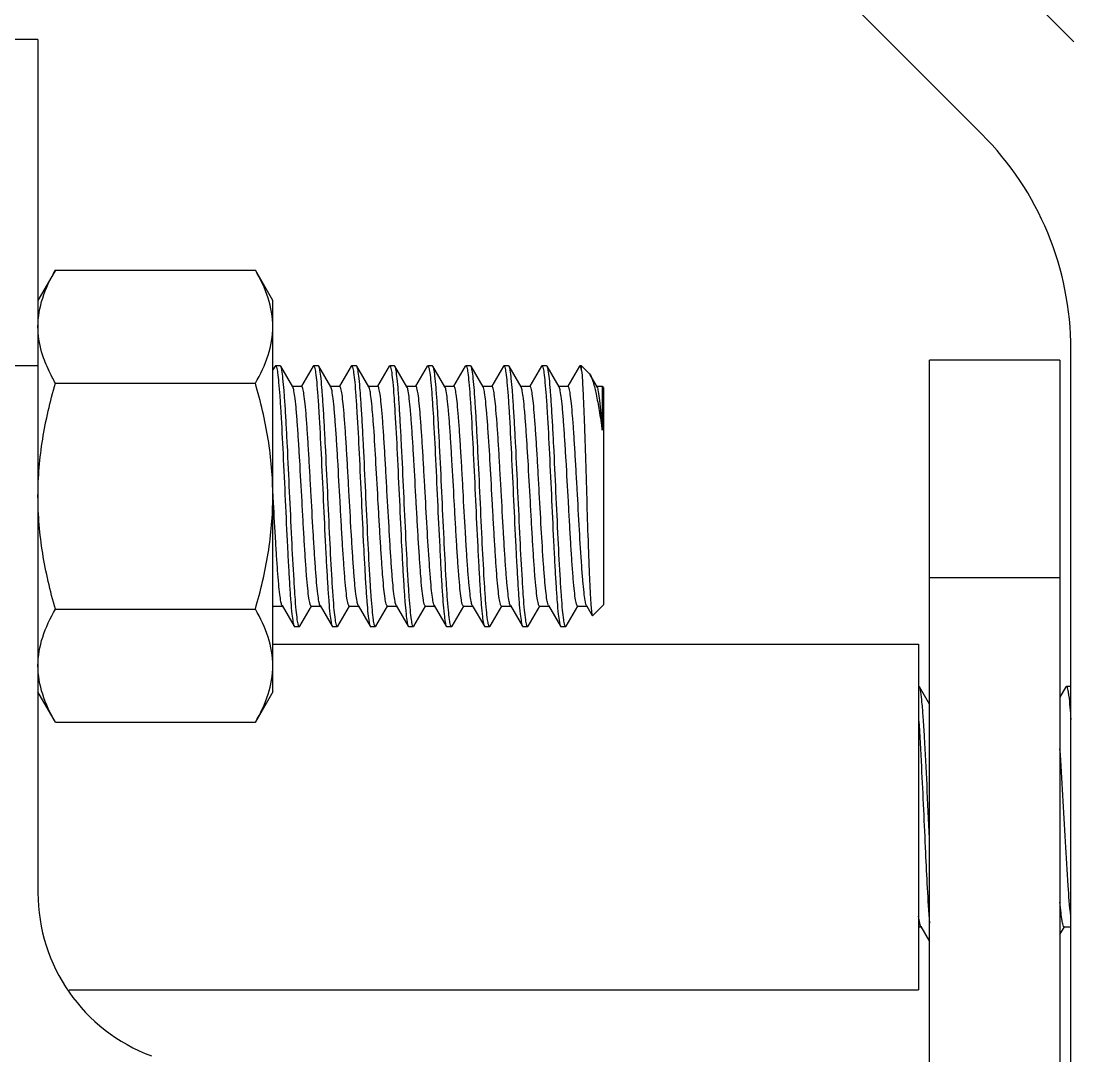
# Model space of a CAD drawing. Extents: x -427546 to -314919, y 698702 to 968782.
# Drawn here: x -419018 to -418666.5, y 902097.7 to 902443 of the extents above; entities that cross this region are included whole.
import ezdxf

# ---------------------------------------------------------------- set-up
doc = ezdxf.new("R2010")
doc.units = 0
doc.header["$LTSCALE"] = 1000
doc.header["$MEASUREMENT"] = 0
doc.layers.get('0').update_dxf_attribs({"linetype": 'CONTINUOUS'})

msp = doc.modelspace()

# ---------------------------------------------------------------- linework, layer by layer
at = {"linetype": 'CONTINUOUS'}
for p, q in [((-418851.61, 902621.28), (-418666.48, 902436.15)), ((-418697.28, 902405.35), (-418882.41, 902590.48)), ((-419012.36, 902436.93), (-419055.92, 902436.93)), ((-419012.36, 902436.93), (-419012.36, 902152.12)), ((-419006.53, 902359.9), (-419012.36, 902349.8)), ((-419006.53, 902359.9), (-418939.79, 902359.9)), ((-418933.95, 902349.8), (-418939.79, 902359.9)), ((-418933.95, 902219.15), (-418933.95, 902349.8)), ((-418667.51, 902024.93), (-418667.51, 902333.48)), ((-418714.7, 901856.72), (-418714.7, 902329.85)), ((-418671.14, 902329.85), (-418714.7, 902329.85)), ((-418671.14, 902329.85), (-418671.14, 901661.93)), ((-419012.36, 902328.03), (-419055.92, 902328.03)), ((-418933.21, 902327.89), (-418933.95, 902326.61)), ((-418933.21, 902327.89), (-418933.05, 902328.03)), ((-418931.46, 902328.03), (-418933.05, 902328.03)), ((-418931.46, 902328.03), (-418933.05, 902328.03)), ((-418933.05, 902328.03), (-418933.02, 902328.03)), ((-418931.3, 902327.89), (-418931.46, 902328.03)), ((-418927.29, 902320.97), (-418931.3, 902327.89)), ((-418920.51, 902327.89), (-418924.4, 902321.18)), ((-418920.51, 902327.89), (-418920.34, 902328.03)), ((-418918.76, 902328.03), (-418920.34, 902328.03)), ((-418918.76, 902328.03), (-418920.34, 902328.03)), ((-418920.34, 902328.03), (-418920.32, 902328.03)), ((-418918.59, 902327.89), (-418918.76, 902328.03)), ((-418914.58, 902320.97), (-418918.59, 902327.89)), ((-418907.8, 902327.89), (-418911.69, 902321.18)), ((-418907.8, 902327.89), (-418907.64, 902328.03)), ((-418906.05, 902328.03), (-418907.64, 902328.03)), ((-418906.05, 902328.03), (-418907.64, 902328.03)), ((-418907.64, 902328.03), (-418907.61, 902328.03)), ((-418905.89, 902327.89), (-418906.05, 902328.03)), ((-418901.88, 902320.97), (-418905.89, 902327.89)), ((-418895.1, 902327.89), (-418898.99, 902321.18)), ((-418895.1, 902327.89), (-418894.93, 902328.03)), ((-418893.35, 902328.03), (-418894.93, 902328.03)), ((-418893.35, 902328.03), (-418894.93, 902328.03)), ((-418894.93, 902328.03), (-418894.91, 902328.03)), ((-418893.18, 902327.89), (-418893.35, 902328.03)), ((-418889.17, 902320.97), (-418893.18, 902327.89)), ((-418882.39, 902327.89), (-418886.28, 902321.18)), ((-418882.39, 902327.89), (-418882.23, 902328.03)), ((-418880.64, 902328.03), (-418882.23, 902328.03)), ((-418880.64, 902328.03), (-418882.23, 902328.03)), ((-418882.23, 902328.03), (-418882.2, 902328.03)), ((-418880.48, 902327.89), (-418880.64, 902328.03)), ((-418876.47, 902320.97), (-418880.48, 902327.89)), ((-418869.69, 902327.89), (-418873.58, 902321.18)), ((-418869.69, 902327.89), (-418869.52, 902328.03)), ((-418867.94, 902328.03), (-418869.52, 902328.03)), ((-418867.94, 902328.03), (-418869.52, 902328.03)), ((-418869.52, 902328.03), (-418869.5, 902328.03)), ((-418867.77, 902327.89), (-418867.94, 902328.03)), ((-418863.76, 902320.97), (-418867.77, 902327.89)), ((-418856.98, 902327.89), (-418860.87, 902321.18)), ((-418856.98, 902327.89), (-418856.82, 902328.03)), ((-418855.23, 902328.03), (-418856.82, 902328.03)), ((-418855.23, 902328.03), (-418856.82, 902328.03)), ((-418856.82, 902328.03), (-418856.79, 902328.03)), ((-418855.07, 902327.89), (-418855.23, 902328.03)), ((-418851.06, 902320.97), (-418855.07, 902327.89)), ((-418844.28, 902327.89), (-418848.17, 902321.18)), ((-418844.28, 902327.89), (-418844.11, 902328.03)), ((-418842.53, 902328.03), (-418844.11, 902328.03)), ((-418842.53, 902328.03), (-418844.11, 902328.03)), ((-418844.11, 902328.03), (-418844.09, 902328.03)), ((-418842.36, 902327.89), (-418842.53, 902328.03)), ((-418838.35, 902320.97), (-418842.36, 902327.89)), ((-418831.57, 902327.89), (-418835.46, 902321.18)), ((-418831.41, 902328.03), (-418831.57, 902327.89)), ((-418830.86, 902328.03), (-418831.41, 902328.03)), ((-418828.4, 902325.57), (-418830.86, 902328.03)), ((-418830.86, 902326.44), (-418830.86, 902328.03)), ((-418825.65, 902320.97), (-418827.99, 902325.01)), ((-419006.53, 902322.19), (-418939.79, 902322.19)), ((-418924.33, 902321.13), (-418927.38, 902321.13)), ((-418911.62, 902321.13), (-418914.68, 902321.13)), ((-418898.92, 902321.13), (-418901.97, 902321.13)), ((-418901.78, 902320.76), (-418901.88, 902320.97)), ((-418886.21, 902321.13), (-418889.27, 902321.13)), ((-418873.51, 902321.13), (-418876.56, 902321.13)), ((-418860.8, 902321.13), (-418863.86, 902321.13)), ((-418863.64, 902320.7), (-418863.76, 902320.97)), ((-418848.1, 902321.13), (-418851.15, 902321.13)), ((-418835.39, 902321.13), (-418838.45, 902321.13)), ((-418823.96, 902321.13), (-418825.74, 902321.13)), ((-418823.6, 902320.77), (-418823.96, 902321.13)), ((-418823.96, 902321.13), (-418823.96, 902306.47)), ((-418823.6, 902320.77), (-418823.6, 902248.17)), ((-418933.86, 902284.48), (-418933.95, 902286.25)), ((-418933.83, 902284.02), (-418933.86, 902284.48)), ((-418671.14, 902257.25), (-418714.7, 902257.25)), ((-418933.95, 902247.43), (-418933.76, 902247.77)), ((-418933.83, 902247.81), (-418930.77, 902247.81)), ((-418930.87, 902247.97), (-418926.86, 902241.05)), ((-418924.95, 902241.05), (-418921.05, 902247.77)), ((-418921.13, 902247.81), (-418918.07, 902247.81)), ((-418918.17, 902247.97), (-418914.15, 902241.05)), ((-418912.24, 902241.05), (-418908.35, 902247.77)), ((-418908.42, 902247.81), (-418905.36, 902247.81)), ((-418905.46, 902247.97), (-418901.45, 902241.05)), ((-418899.54, 902241.05), (-418895.64, 902247.77)), ((-418895.72, 902247.81), (-418892.66, 902247.81)), ((-418892.76, 902247.97), (-418888.74, 902241.05)), ((-418886.83, 902241.05), (-418882.94, 902247.77)), ((-418883.01, 902247.81), (-418879.95, 902247.81)), ((-418880.05, 902247.97), (-418876.04, 902241.05)), ((-418874.13, 902241.05), (-418870.23, 902247.77)), ((-418870.31, 902247.81), (-418867.25, 902247.81)), ((-418867.35, 902247.97), (-418863.33, 902241.05)), ((-418861.42, 902241.05), (-418857.53, 902247.77)), ((-418857.6, 902247.81), (-418854.54, 902247.81)), ((-418854.64, 902247.97), (-418850.63, 902241.05)), ((-418848.72, 902241.05), (-418844.82, 902247.77)), ((-418844.9, 902247.81), (-418841.84, 902247.81)), ((-418841.94, 902247.97), (-418842.05, 902248.23)), ((-418841.94, 902247.97), (-418837.92, 902241.05)), ((-418836.01, 902241.05), (-418832.12, 902247.77)), ((-418832.19, 902247.81), (-418829.13, 902247.81)), ((-418829.23, 902247.97), (-418829.29, 902248.1)), ((-418829.23, 902247.97), (-418829.13, 902247.81)), ((-418829.13, 902247.81), (-418827.29, 902244.63)), ((-418823.6, 902248.17), (-418827.18, 902244.59)), ((-419006.53, 902246.76), (-418939.79, 902246.76)), ((-418827.29, 902244.63), (-418827.18, 902244.59)), ((-418926.86, 902241.05), (-418926.7, 902240.91)), ((-418925.11, 902240.91), (-418926.7, 902240.91)), ((-418925.11, 902240.91), (-418926.7, 902240.91)), ((-418925.11, 902240.91), (-418925.13, 902240.91)), ((-418924.95, 902241.05), (-418925.11, 902240.91)), ((-418914.15, 902241.05), (-418913.99, 902240.91)), ((-418912.4, 902240.91), (-418913.99, 902240.91)), ((-418912.4, 902240.91), (-418913.99, 902240.91)), ((-418912.4, 902240.91), (-418912.43, 902240.91)), ((-418912.24, 902241.05), (-418912.4, 902240.91)), ((-418901.45, 902241.05), (-418901.29, 902240.91)), ((-418899.7, 902240.91), (-418901.29, 902240.91)), ((-418899.7, 902240.91), (-418901.29, 902240.91)), ((-418899.7, 902240.91), (-418899.72, 902240.91)), ((-418899.54, 902241.05), (-418899.7, 902240.91)), ((-418888.74, 902241.05), (-418888.58, 902240.91)), ((-418886.99, 902240.91), (-418888.58, 902240.91)), ((-418886.99, 902240.91), (-418888.58, 902240.91)), ((-418886.99, 902240.91), (-418887.02, 902240.91)), ((-418886.83, 902241.05), (-418886.99, 902240.91)), ((-418876.04, 902241.05), (-418875.88, 902240.91)), ((-418874.29, 902240.91), (-418875.88, 902240.91)), ((-418874.29, 902240.91), (-418875.88, 902240.91)), ((-418874.29, 902240.91), (-418874.31, 902240.91)), ((-418874.13, 902241.05), (-418874.29, 902240.91)), ((-418863.33, 902241.05), (-418863.17, 902240.91)), ((-418861.58, 902240.91), (-418863.17, 902240.91)), ((-418861.58, 902240.91), (-418863.17, 902240.91)), ((-418861.58, 902240.91), (-418861.61, 902240.91)), ((-418861.42, 902241.05), (-418861.58, 902240.91)), ((-418850.63, 902241.05), (-418850.47, 902240.91)), ((-418848.88, 902240.91), (-418850.47, 902240.91)), ((-418848.88, 902240.91), (-418850.47, 902240.91)), ((-418848.88, 902240.91), (-418848.9, 902240.91)), ((-418848.72, 902241.05), (-418848.88, 902240.91)), ((-418837.92, 902241.05), (-418837.76, 902240.91)), ((-418836.17, 902240.91), (-418837.76, 902240.91)), ((-418836.17, 902240.91), (-418837.76, 902240.91)), ((-418836.17, 902240.91), (-418836.2, 902240.91)), ((-418836.01, 902241.05), (-418836.17, 902240.91)), ((-418933.95, 902235.1), (-418718.33, 902235.1)), ((-418718.33, 902235.1), (-418718.33, 902119.67)), ((-418718.05, 902220.81), (-418718.21, 902220.95)), ((-418714.7, 902215.03), (-418718.05, 902220.81)), ((-418669.14, 902220.81), (-418671.14, 902217.35)), ((-418669.14, 902220.81), (-418668.98, 902220.95)), ((-418667.39, 902220.95), (-418668.98, 902220.95)), ((-418667.39, 902220.95), (-418668.98, 902220.95)), ((-419006.53, 902209.04), (-419012.36, 902219.15)), ((-418933.95, 902219.15), (-418939.79, 902209.04)), ((-419006.53, 902209.04), (-418939.79, 902209.04)), ((-418718.33, 902140.72), (-418717.43, 902140.72)), ((-418717.62, 902140.89), (-418714.7, 902135.85)), ((-418671.14, 902138.18), (-418669.66, 902140.72)), ((-418669.76, 902140.72), (-418667.51, 902140.72)), ((-419001.93, 902119.67), (-418718.33, 902119.67))]:
    msp.add_line(p, q, dxfattribs=at)
for centre, radius, start, end in [((-418769.15, 902333.48), 101.64, 0, 45), ((-418954.28, 902152.12), 101.64, 180, 249.6825), ((-418954.28, 902152.12), 58.08, 180, 249.6825)]:
    msp.add_arc(centre, radius, start, end, dxfattribs=at)
for points, knots in [([(-419012.36, 902341.04), (-419012.36, 902344.26), (-419011.16, 902350.93), (-419008.24, 902356.94), (-419006.53, 902359.9)], [0, 0, 0, 0, 0.485069, 1, 1, 1, 1]), ([(-418933.95, 902341.04), (-418933.95, 902344.26), (-418935.16, 902350.93), (-418938.08, 902356.94), (-418939.79, 902359.9)], [0, 0, 0, 0, 0.485069, 1, 1, 1, 1]), ([(-419010.23, 902329.92), (-419010.57, 902330.83), (-419011.77, 902334.42), (-419012.36, 902338.23), (-419012.36, 902341.04)], [0, 0, 0, 0, 0.255881, 1, 1, 1, 1]), ([(-418939.79, 902322.19), (-418938.08, 902325.15), (-418935.16, 902331.16), (-418933.95, 902337.82), (-418933.95, 902341.04)], [0, 0, 0, 0, 0.514931, 1, 1, 1, 1]), ([(-419006.53, 902322.19), (-419006.89, 902322.82), (-419008.28, 902325.32), (-419009.49, 902327.93), (-419010.23, 902329.92)], [0, 0, 0, 0, 0.255395, 1, 1, 1, 1]), ([(-418933.02, 902328.03), (-418933, 902328.02), (-418932.85, 902327.9), (-418932.8, 902327.71), (-418932.75, 902327.57)], [0, 0, 0, 0, 0.14607, 1, 1, 1, 1]), ([(-418932.75, 902327.57), (-418932.56, 902326.96), (-418932.31, 902325.25), (-418931.95, 902322.06), (-418931.61, 902317.62), (-418931.1, 902309.68), (-418930.5, 902298.02), (-418929.81, 902283.1), (-418929.22, 902270.42), (-418928.72, 902260.88), (-418928.37, 902254.73), (-418928, 902249.58), (-418927.68, 902245.56), (-418927.29, 902242.88), (-418927.09, 902241.46), (-418926.86, 902241.05)], [0, 0, 0, 0, 0.021893, 0.059338, 0.11121, 0.175832, 0.33449, 0.514559, 0.692469, 0.77323, 0.844901, 0.90513, 0.951948, 0.983856, 1, 1, 1, 1]), ([(-418925.4, 902241.37), (-418925.6, 902241.98), (-418925.85, 902243.69), (-418926.2, 902246.87), (-418926.55, 902251.32), (-418927.06, 902259.26), (-418927.66, 902270.91), (-418928.35, 902285.84), (-418928.94, 902298.52), (-418929.44, 902308.06), (-418929.79, 902314.21), (-418930.16, 902319.36), (-418930.48, 902323.38), (-418930.86, 902326.07), (-418931.06, 902327.49), (-418931.3, 902327.89)], [0, 0, 0, 0, 0.02187, 0.059297, 0.111154, 0.175764, 0.334422, 0.514507, 0.692435, 0.773208, 0.844889, 0.905123, 0.951944, 0.983855, 1, 1, 1, 1]), ([(-418920.32, 902328.03), (-418920.29, 902328.02), (-418920.14, 902327.91), (-418920.1, 902327.72), (-418920.05, 902327.57)], [0, 0, 0, 0, 0.146483, 1, 1, 1, 1]), ([(-418920.05, 902327.57), (-418919.86, 902326.97), (-418919.61, 902325.26), (-418919.25, 902322.08), (-418918.91, 902317.64), (-418918.39, 902309.7), (-418917.8, 902298.04), (-418917.11, 902283.11), (-418916.52, 902270.43), (-418916.02, 902260.89), (-418915.66, 902254.74), (-418915.3, 902249.59), (-418914.97, 902245.56), (-418914.59, 902242.88), (-418914.39, 902241.46), (-418914.15, 902241.05)], [0, 0, 0, 0, 0.021833, 0.05923, 0.111064, 0.175659, 0.33431, 0.514413, 0.692368, 0.773157, 0.844855, 0.905103, 0.951934, 0.983852, 1, 1, 1, 1]), ([(-418912.7, 902241.38), (-418912.89, 902241.98), (-418913.14, 902243.69), (-418913.5, 902246.88), (-418913.84, 902251.32), (-418914.36, 902259.26), (-418914.95, 902270.92), (-418915.64, 902285.84), (-418916.23, 902298.52), (-418916.73, 902308.06), (-418917.09, 902314.21), (-418917.45, 902319.36), (-418917.77, 902323.38), (-418918.16, 902326.07), (-418918.36, 902327.49), (-418918.59, 902327.89)], [0, 0, 0, 0, 0.02189, 0.059333, 0.111204, 0.175825, 0.334482, 0.514553, 0.692464, 0.773225, 0.844897, 0.905128, 0.951947, 0.983856, 1, 1, 1, 1]), ([(-418907.61, 902328.03), (-418907.59, 902328.02), (-418907.44, 902327.91), (-418907.39, 902327.72), (-418907.35, 902327.58)], [0, 0, 0, 0, 0.14739, 1, 1, 1, 1]), ([(-418907.35, 902327.58), (-418907.15, 902326.98), (-418906.91, 902325.28), (-418906.55, 902322.11), (-418906.21, 902317.67), (-418905.69, 902309.74), (-418905.09, 902298.08), (-418904.4, 902283.15), (-418903.81, 902270.46), (-418903.31, 902260.9), (-418902.96, 902254.75), (-418902.59, 902249.6), (-418902.27, 902245.57), (-418901.88, 902242.88), (-418901.68, 902241.46), (-418901.45, 902241.05)], [0, 0, 0, 0, 0.021699, 0.058987, 0.110742, 0.175283, 0.333897, 0.514056, 0.692114, 0.772961, 0.844719, 0.905022, 0.951896, 0.98384, 1, 1, 1, 1]), ([(-418899.99, 902241.37), (-418900.19, 902241.97), (-418900.43, 902243.68), (-418900.79, 902246.87), (-418901.14, 902251.31), (-418901.65, 902259.25), (-418902.25, 902270.9), (-418902.94, 902285.83), (-418903.53, 902298.51), (-418904.03, 902308.06), (-418904.38, 902314.2), (-418904.75, 902319.35), (-418905.07, 902323.38), (-418905.45, 902326.07), (-418905.65, 902327.49), (-418905.89, 902327.89)], [0, 0, 0, 0, 0.021836, 0.059237, 0.111077, 0.175677, 0.334321, 0.514424, 0.692372, 0.773156, 0.844853, 0.905103, 0.951936, 0.983852, 1, 1, 1, 1]), ([(-418894.91, 902328.03), (-418894.88, 902328.02), (-418894.73, 902327.91), (-418894.69, 902327.71), (-418894.64, 902327.57)], [0, 0, 0, 0, 0.146196, 1, 1, 1, 1]), ([(-418894.64, 902327.57), (-418894.45, 902326.96), (-418894.2, 902325.26), (-418893.84, 902322.07), (-418893.5, 902317.62), (-418892.98, 902309.68), (-418892.39, 902298.03), (-418891.69, 902283.1), (-418891.11, 902270.42), (-418890.61, 902260.88), (-418890.25, 902254.74), (-418889.89, 902249.59), (-418889.56, 902245.56), (-418889.18, 902242.88), (-418888.98, 902241.46), (-418888.74, 902241.05)], [0, 0, 0, 0, 0.021874, 0.059306, 0.111169, 0.175785, 0.334437, 0.514518, 0.69244, 0.773206, 0.844885, 0.905122, 0.951944, 0.983855, 1, 1, 1, 1]), ([(-418887.28, 902241.36), (-418887.48, 902241.96), (-418887.73, 902243.66), (-418888.08, 902246.84), (-418888.43, 902251.28), (-418888.94, 902259.21), (-418889.54, 902270.87), (-418890.23, 902285.8), (-418890.82, 902298.49), (-418891.32, 902308.04), (-418891.68, 902314.19), (-418892.04, 902319.35), (-418892.36, 902323.38), (-418892.75, 902326.06), (-418892.95, 902327.49), (-418893.18, 902327.89)], [0, 0, 0, 0, 0.021728, 0.059039, 0.110811, 0.175364, 0.333989, 0.514137, 0.692171, 0.773007, 0.844751, 0.905041, 0.951904, 0.983842, 1, 1, 1, 1]), ([(-418882.2, 902328.03), (-418882.18, 902328.02), (-418882.03, 902327.9), (-418881.98, 902327.71), (-418881.93, 902327.56)], [0, 0, 0, 0, 0.146015, 1, 1, 1, 1]), ([(-418881.93, 902327.56), (-418881.74, 902326.96), (-418881.49, 902325.25), (-418881.13, 902322.06), (-418880.79, 902317.62), (-418880.28, 902309.68), (-418879.68, 902298.02), (-418878.99, 902283.1), (-418878.4, 902270.42), (-418877.9, 902260.88), (-418877.55, 902254.73), (-418877.18, 902249.58), (-418876.86, 902245.56), (-418876.47, 902242.88), (-418876.27, 902241.46), (-418876.04, 902241.05)], [0, 0, 0, 0, 0.021902, 0.059353, 0.11123, 0.175855, 0.334516, 0.514581, 0.692484, 0.773243, 0.844911, 0.905136, 0.951951, 0.983857, 1, 1, 1, 1]), ([(-418874.58, 902241.38), (-418874.78, 902241.98), (-418875.03, 902243.69), (-418875.38, 902246.88), (-418875.73, 902251.32), (-418876.24, 902259.26), (-418876.84, 902270.91), (-418877.53, 902285.84), (-418878.12, 902298.52), (-418878.62, 902308.06), (-418878.97, 902314.21), (-418879.34, 902319.36), (-418879.66, 902323.38), (-418880.04, 902326.07), (-418880.24, 902327.49), (-418880.48, 902327.89)], [0, 0, 0, 0, 0.021885, 0.059324, 0.11119, 0.175807, 0.334466, 0.514541, 0.692458, 0.773225, 0.8449, 0.90513, 0.951948, 0.983856, 1, 1, 1, 1]), ([(-418869.5, 902328.03), (-418869.47, 902328.02), (-418869.32, 902327.91), (-418869.28, 902327.72), (-418869.23, 902327.57)], [0, 0, 0, 0, 0.146759, 1, 1, 1, 1]), ([(-418869.23, 902327.57), (-418869.04, 902326.97), (-418868.79, 902325.27), (-418868.43, 902322.09), (-418868.09, 902317.65), (-418867.57, 902309.71), (-418866.98, 902298.05), (-418866.29, 902283.12), (-418865.7, 902270.44), (-418865.2, 902260.89), (-418864.84, 902254.74), (-418864.48, 902249.59), (-418864.15, 902245.56), (-418863.77, 902242.88), (-418863.57, 902241.46), (-418863.33, 902241.05)], [0, 0, 0, 0, 0.021792, 0.059156, 0.110966, 0.175545, 0.334187, 0.514308, 0.692293, 0.7731, 0.844815, 0.905079, 0.951923, 0.983848, 1, 1, 1, 1]), ([(-418861.88, 902241.38), (-418862.07, 902241.98), (-418862.32, 902243.69), (-418862.68, 902246.88), (-418863.02, 902251.32), (-418863.54, 902259.26), (-418864.13, 902270.91), (-418864.82, 902285.84), (-418865.41, 902298.52), (-418865.91, 902308.06), (-418866.27, 902314.21), (-418866.63, 902319.36), (-418866.95, 902323.38), (-418867.34, 902326.07), (-418867.54, 902327.49), (-418867.77, 902327.89)], [0, 0, 0, 0, 0.021878, 0.059312, 0.111177, 0.175794, 0.334448, 0.514526, 0.692445, 0.773211, 0.844888, 0.905123, 0.951945, 0.983855, 1, 1, 1, 1]), ([(-418856.79, 902328.03), (-418856.77, 902328.02), (-418856.62, 902327.91), (-418856.57, 902327.72), (-418856.53, 902327.57)], [0, 0, 0, 0, 0.146768, 1, 1, 1, 1]), ([(-418856.53, 902327.57), (-418856.33, 902326.97), (-418856.08, 902325.27), (-418855.73, 902322.09), (-418855.38, 902317.65), (-418854.87, 902309.71), (-418854.27, 902298.05), (-418853.58, 902283.12), (-418852.99, 902270.44), (-418852.49, 902260.89), (-418852.14, 902254.74), (-418851.77, 902249.59), (-418851.45, 902245.56), (-418851.06, 902242.88), (-418850.86, 902241.46), (-418850.63, 902241.05)], [0, 0, 0, 0, 0.021791, 0.059155, 0.110967, 0.175548, 0.334182, 0.514304, 0.692288, 0.773093, 0.844809, 0.905077, 0.951923, 0.983848, 1, 1, 1, 1]), ([(-418849.17, 902241.37), (-418849.36, 902241.97), (-418849.61, 902243.67), (-418849.97, 902246.85), (-418850.31, 902251.29), (-418850.83, 902259.23), (-418851.42, 902270.88), (-418852.12, 902285.81), (-418852.71, 902298.5), (-418853.2, 902308.05), (-418853.56, 902314.2), (-418853.93, 902319.35), (-418854.25, 902323.38), (-418854.63, 902326.06), (-418854.83, 902327.49), (-418855.07, 902327.89)], [0, 0, 0, 0, 0.021768, 0.059112, 0.11091, 0.17548, 0.33411, 0.514241, 0.692243, 0.773059, 0.844786, 0.905063, 0.951916, 0.983846, 1, 1, 1, 1]), ([(-418844.09, 902328.03), (-418844.06, 902328.02), (-418843.91, 902327.91), (-418843.87, 902327.71), (-418843.82, 902327.57)], [0, 0, 0, 0, 0.146155, 1, 1, 1, 1]), ([(-418843.82, 902327.57), (-418843.63, 902326.96), (-418843.38, 902325.25), (-418843.02, 902322.06), (-418842.68, 902317.62), (-418842.16, 902309.68), (-418841.57, 902298.03), (-418840.87, 902283.1), (-418840.29, 902270.42), (-418839.79, 902260.88), (-418839.43, 902254.74), (-418839.07, 902249.58), (-418838.74, 902245.56), (-418838.36, 902242.88), (-418838.16, 902241.46), (-418837.92, 902241.05)], [0, 0, 0, 0, 0.02188, 0.059316, 0.111182, 0.1758, 0.334454, 0.51453, 0.692448, 0.773213, 0.844889, 0.905123, 0.951945, 0.983855, 1, 1, 1, 1]), ([(-418836.47, 902241.37), (-418836.66, 902241.97), (-418836.91, 902243.67), (-418837.26, 902246.85), (-418837.61, 902251.29), (-418838.12, 902259.22), (-418838.72, 902270.88), (-418839.41, 902285.81), (-418840, 902298.5), (-418840.5, 902308.05), (-418840.86, 902314.2), (-418841.22, 902319.35), (-418841.54, 902323.38), (-418841.93, 902326.06), (-418842.13, 902327.49), (-418842.36, 902327.89)], [0, 0, 0, 0, 0.021766, 0.059108, 0.110903, 0.175472, 0.334108, 0.51424, 0.692244, 0.773062, 0.844789, 0.905064, 0.951915, 0.983846, 1, 1, 1, 1]), ([(-418831.25, 902327.9), (-418831.28, 902327.94), (-418831.31, 902328), (-418831.38, 902328.03), (-418831.41, 902328.03)], [0, 0, 0, 0, 0.595459, 1, 1, 1, 1]), ([(-418830.86, 902326.44), (-418830.89, 902326.61), (-418830.99, 902327.1), (-418831.08, 902327.62), (-418831.25, 902327.9)], [0, 0, 0, 0, 0.346578, 1, 1, 1, 1]), ([(-418830.86, 902326.44), (-418830.65, 902324.27), (-418830.36, 902318.61), (-418829.95, 902308.56), (-418829.54, 902295.88), (-418829.12, 902282.03), (-418828.76, 902270.48), (-418828.45, 902261.91), (-418828.24, 902256.44), (-418828, 902251.91), (-418827.83, 902248.4), (-418827.54, 902246.13), (-418827.47, 902244.94), (-418827.29, 902244.63)], [0, 0, 0, 0, 0.079873, 0.207357, 0.368394, 0.544526, 0.714953, 0.791458, 0.858883, 0.915067, 0.958179, 0.986787, 1, 1, 1, 1]), ([(-418827.99, 902325.01), (-418827.55, 902324.25), (-418826.83, 902322.07), (-418825.89, 902318.09), (-418824.92, 902312.71), (-418824.29, 902308.68), (-418823.96, 902306.47)], [0, 0, 0, 0, 0.139011, 0.356589, 0.647179, 1, 1, 1, 1]), ([(-419012.36, 902284.47), (-419012.36, 902290.85), (-419011.25, 902303.62), (-419008.3, 902316.06), (-419006.53, 902322.19)], [0, 0, 0, 0, 0.499896, 1, 1, 1, 1]), ([(-418933.95, 902284.47), (-418933.95, 902290.85), (-418935.07, 902303.62), (-418938.02, 902316.06), (-418939.79, 902322.19)], [0, 0, 0, 0, 0.499896, 1, 1, 1, 1]), ([(-418921.13, 902247.81), (-418921.21, 902247.81), (-418921.4, 902248.07), (-418921.65, 902248.91), (-418921.99, 902250.85), (-418922.33, 902253.99), (-418922.7, 902258.26), (-418923.08, 902263.46), (-418923.45, 902269.42), (-418923.83, 902275.93), (-418924.33, 902285), (-418924.82, 902294), (-418925.34, 902302.58), (-418925.71, 902308.19), (-418926.09, 902312.94), (-418926.44, 902316.68), (-418926.83, 902319.22), (-418927.06, 902320.57), (-418927.29, 902320.97)], [0, 0, 0, 0, 0.003456, 0.010692, 0.037889, 0.081613, 0.140406, 0.212192, 0.2944, 0.384075, 0.477989, 0.664972, 0.751304, 0.828651, 0.894236, 0.945722, 0.981321, 1, 1, 1, 1]), ([(-418918.17, 902247.97), (-418918.4, 902248.37), (-418918.63, 902249.72), (-418919.01, 902252.26), (-418919.36, 902256), (-418919.74, 902260.75), (-418920.11, 902266.36), (-418920.63, 902274.94), (-418921.12, 902283.94), (-418921.62, 902293.01), (-418922, 902299.52), (-418922.38, 902305.48), (-418922.75, 902310.69), (-418923.12, 902314.96), (-418923.47, 902318.09), (-418923.81, 902320.03), (-418924.06, 902320.87), (-418924.24, 902321.13), (-418924.33, 902321.13)], [0, 0, 0, 0, 0.01868, 0.054278, 0.105764, 0.171348, 0.248694, 0.335027, 0.52201, 0.615925, 0.705601, 0.787809, 0.859593, 0.918386, 0.962109, 0.989306, 0.996546, 1, 1, 1, 1]), ([(-418908.42, 902247.81), (-418908.51, 902247.81), (-418908.69, 902248.07), (-418908.94, 902248.91), (-418909.28, 902250.85), (-418909.63, 902253.99), (-418910, 902258.26), (-418910.37, 902263.46), (-418910.75, 902269.42), (-418911.13, 902275.93), (-418911.63, 902285), (-418912.12, 902294), (-418912.64, 902302.58), (-418913.01, 902308.19), (-418913.39, 902312.94), (-418913.73, 902316.68), (-418914.12, 902319.22), (-418914.35, 902320.57), (-418914.58, 902320.97)], [0, 0, 0, 0, 0.003456, 0.010693, 0.037891, 0.081614, 0.140408, 0.212192, 0.2944, 0.384075, 0.47799, 0.664974, 0.751306, 0.828653, 0.894237, 0.945723, 0.981321, 1, 1, 1, 1]), ([(-418905.46, 902247.97), (-418905.69, 902248.37), (-418905.92, 902249.72), (-418906.31, 902252.26), (-418906.66, 902256), (-418907.03, 902260.75), (-418907.41, 902266.36), (-418907.92, 902274.94), (-418908.41, 902283.94), (-418908.92, 902293.01), (-418909.29, 902299.52), (-418909.67, 902305.48), (-418910.04, 902310.69), (-418910.42, 902314.96), (-418910.76, 902318.09), (-418911.1, 902320.03), (-418911.35, 902320.87), (-418911.54, 902321.13), (-418911.62, 902321.13)], [0, 0, 0, 0, 0.018679, 0.054277, 0.105763, 0.171348, 0.248694, 0.335027, 0.52201, 0.615925, 0.7056, 0.787807, 0.859593, 0.918386, 0.96211, 0.989308, 0.996544, 1, 1, 1, 1]), ([(-418895.72, 902247.81), (-418895.8, 902247.81), (-418895.98, 902248.06), (-418896.23, 902248.88), (-418896.56, 902250.76), (-418896.9, 902253.8), (-418897.27, 902257.95), (-418897.64, 902263.01), (-418898.01, 902268.83), (-418898.38, 902275.19), (-418898.87, 902284.12), (-418899.47, 902294.92), (-418900.08, 902305.1), (-418900.61, 902312.07), (-418900.96, 902315.97), (-418901.32, 902318.75), (-418901.58, 902320.25), (-418901.78, 902320.76)], [0, 0, 0, 0, 0.003387, 0.010439, 0.0369, 0.079457, 0.136743, 0.2068, 0.287199, 0.375139, 0.467553, 0.652855, 0.817457, 0.884687, 0.938635, 0.97747, 1, 1, 1, 1]), ([(-418892.76, 902247.97), (-418892.99, 902248.37), (-418893.22, 902249.72), (-418893.6, 902252.26), (-418893.95, 902256), (-418894.33, 902260.75), (-418894.7, 902266.36), (-418895.22, 902274.94), (-418895.71, 902283.94), (-418896.21, 902293.01), (-418896.59, 902299.52), (-418896.97, 902305.48), (-418897.34, 902310.69), (-418897.71, 902314.96), (-418898.06, 902318.09), (-418898.4, 902320.03), (-418898.65, 902320.87), (-418898.83, 902321.13), (-418898.92, 902321.13)], [0, 0, 0, 0, 0.01868, 0.054279, 0.105765, 0.17135, 0.248697, 0.335029, 0.522011, 0.615926, 0.705601, 0.787809, 0.859595, 0.918388, 0.962111, 0.989308, 0.996545, 1, 1, 1, 1]), ([(-418883.01, 902247.81), (-418883.1, 902247.81), (-418883.28, 902248.07), (-418883.53, 902248.91), (-418883.87, 902250.85), (-418884.22, 902253.99), (-418884.59, 902258.26), (-418884.96, 902263.46), (-418885.34, 902269.42), (-418885.72, 902275.93), (-418886.22, 902285), (-418886.71, 902294), (-418887.23, 902302.58), (-418887.6, 902308.19), (-418887.98, 902312.94), (-418888.32, 902316.68), (-418888.71, 902319.22), (-418888.94, 902320.57), (-418889.17, 902320.97)], [0, 0, 0, 0, 0.003455, 0.010692, 0.037889, 0.081612, 0.140406, 0.212191, 0.294399, 0.384075, 0.477989, 0.664972, 0.751304, 0.82865, 0.894235, 0.945722, 0.981321, 1, 1, 1, 1]), ([(-418880.19, 902248.29), (-418880.38, 902248.85), (-418880.64, 902250.41), (-418881, 902253.29), (-418881.35, 902257.25), (-418881.88, 902264.26), (-418882.48, 902274.43), (-418883.07, 902285.19), (-418883.57, 902294.05), (-418883.94, 902300.36), (-418884.3, 902306.11), (-418884.67, 902311.12), (-418885.03, 902315.22), (-418885.37, 902318.22), (-418885.7, 902320.08), (-418885.95, 902320.89), (-418886.13, 902321.13), (-418886.21, 902321.13)], [0, 0, 0, 0, 0.024104, 0.064245, 0.119183, 0.187069, 0.352029, 0.536643, 0.62845, 0.715691, 0.795361, 0.864724, 0.921406, 0.963495, 0.989662, 0.996639, 1, 1, 1, 1]), ([(-418870.31, 902247.81), (-418870.39, 902247.81), (-418870.58, 902248.07), (-418870.83, 902248.91), (-418871.17, 902250.85), (-418871.51, 902253.99), (-418871.88, 902258.26), (-418872.26, 902263.46), (-418872.63, 902269.42), (-418873.01, 902275.93), (-418873.51, 902285), (-418874, 902294), (-418874.52, 902302.58), (-418874.89, 902308.19), (-418875.27, 902312.94), (-418875.62, 902316.68), (-418876.01, 902319.22), (-418876.24, 902320.57), (-418876.47, 902320.97)], [0, 0, 0, 0, 0.003456, 0.010693, 0.037891, 0.081614, 0.140408, 0.212193, 0.2944, 0.384075, 0.47799, 0.664974, 0.751306, 0.828653, 0.894237, 0.945723, 0.981321, 1, 1, 1, 1]), ([(-418867.35, 902247.97), (-418867.58, 902248.37), (-418867.81, 902249.72), (-418868.19, 902252.26), (-418868.54, 902256), (-418868.92, 902260.75), (-418869.29, 902266.36), (-418869.81, 902274.94), (-418870.3, 902283.94), (-418870.8, 902293.01), (-418871.18, 902299.52), (-418871.56, 902305.48), (-418871.93, 902310.69), (-418872.3, 902314.96), (-418872.65, 902318.09), (-418872.99, 902320.03), (-418873.24, 902320.87), (-418873.42, 902321.13), (-418873.51, 902321.13)], [0, 0, 0, 0, 0.018679, 0.054277, 0.105763, 0.171347, 0.248694, 0.335027, 0.52201, 0.615925, 0.7056, 0.787807, 0.859592, 0.918386, 0.962109, 0.989307, 0.996544, 1, 1, 1, 1]), ([(-418857.6, 902247.81), (-418857.68, 902247.81), (-418857.87, 902248.06), (-418858.11, 902248.87), (-418858.44, 902250.74), (-418858.78, 902253.76), (-418859.15, 902257.88), (-418859.51, 902262.91), (-418859.88, 902268.7), (-418860.25, 902275.03), (-418860.75, 902283.93), (-418861.34, 902294.7), (-418861.95, 902304.88), (-418862.47, 902311.87), (-418862.83, 902315.8), (-418863.19, 902318.64), (-418863.45, 902320.17), (-418863.64, 902320.7)], [0, 0, 0, 0, 0.003373, 0.010385, 0.036689, 0.078996, 0.13596, 0.205646, 0.285655, 0.373222, 0.465313, 0.650248, 0.815042, 0.882623, 0.937099, 0.976631, 1, 1, 1, 1]), ([(-418854.64, 902247.97), (-418854.87, 902248.37), (-418855.1, 902249.72), (-418855.49, 902252.26), (-418855.84, 902256), (-418856.21, 902260.75), (-418856.59, 902266.36), (-418857.1, 902274.94), (-418857.59, 902283.94), (-418858.1, 902293.01), (-418858.47, 902299.52), (-418858.85, 902305.48), (-418859.22, 902310.69), (-418859.6, 902314.96), (-418859.94, 902318.09), (-418860.28, 902320.03), (-418860.53, 902320.87), (-418860.72, 902321.13), (-418860.8, 902321.13)], [0, 0, 0, 0, 0.01868, 0.054279, 0.105765, 0.17135, 0.248697, 0.335029, 0.522011, 0.615925, 0.705601, 0.787809, 0.859595, 0.918388, 0.962111, 0.989308, 0.996545, 1, 1, 1, 1]), ([(-418844.9, 902247.81), (-418844.98, 902247.81), (-418845.17, 902248.07), (-418845.42, 902248.91), (-418845.76, 902250.85), (-418846.1, 902253.99), (-418846.47, 902258.26), (-418846.85, 902263.46), (-418847.22, 902269.42), (-418847.6, 902275.93), (-418848.1, 902285), (-418848.59, 902294), (-418849.11, 902302.58), (-418849.48, 902308.19), (-418849.86, 902312.94), (-418850.21, 902316.68), (-418850.6, 902319.22), (-418850.83, 902320.57), (-418851.06, 902320.97)], [0, 0, 0, 0, 0.003455, 0.010692, 0.037889, 0.081612, 0.140405, 0.212191, 0.294399, 0.384075, 0.477989, 0.664971, 0.751303, 0.82865, 0.894235, 0.945721, 0.98132, 1, 1, 1, 1]), ([(-418842.05, 902248.23), (-418842.25, 902248.77), (-418842.5, 902250.29), (-418842.87, 902253.12), (-418843.22, 902257.05), (-418843.75, 902264.04), (-418844.36, 902274.21), (-418844.95, 902284.99), (-418845.44, 902293.89), (-418845.81, 902300.23), (-418846.18, 902306.02), (-418846.55, 902311.05), (-418846.91, 902315.18), (-418847.25, 902318.2), (-418847.59, 902320.07), (-418847.83, 902320.88), (-418848.01, 902321.13), (-418848.1, 902321.13)], [0, 0, 0, 0, 0.023269, 0.062718, 0.117132, 0.184671, 0.349442, 0.534421, 0.62655, 0.714161, 0.794217, 0.863947, 0.920949, 0.963286, 0.989608, 0.996625, 1, 1, 1, 1]), ([(-418832.19, 902247.81), (-418832.28, 902247.81), (-418832.46, 902248.07), (-418832.71, 902248.91), (-418833.05, 902250.85), (-418833.4, 902253.99), (-418833.77, 902258.26), (-418834.14, 902263.46), (-418834.52, 902269.42), (-418834.9, 902275.93), (-418835.4, 902285), (-418835.89, 902294), (-418836.41, 902302.58), (-418836.78, 902308.19), (-418837.16, 902312.94), (-418837.5, 902316.68), (-418837.89, 902319.22), (-418838.12, 902320.57), (-418838.35, 902320.97)], [0, 0, 0, 0, 0.003455, 0.010693, 0.037891, 0.081614, 0.140407, 0.212192, 0.2944, 0.384075, 0.47799, 0.664974, 0.751306, 0.828653, 0.894237, 0.945723, 0.981321, 1, 1, 1, 1]), ([(-418829.29, 902248.1), (-418829.5, 902248.58), (-418829.75, 902250.02), (-418830.12, 902252.72), (-418830.48, 902256.57), (-418831.01, 902263.5), (-418831.62, 902273.69), (-418832.22, 902284.52), (-418832.71, 902293.5), (-418833.09, 902299.91), (-418833.46, 902305.78), (-418833.83, 902310.89), (-418834.2, 902315.08), (-418834.54, 902318.15), (-418834.88, 902320.05), (-418835.12, 902320.88), (-418835.31, 902321.13), (-418835.39, 902321.13)], [0, 0, 0, 0, 0.021222, 0.058965, 0.112084, 0.178762, 0.343059, 0.528931, 0.621852, 0.710377, 0.791385, 0.862024, 0.919818, 0.962768, 0.989477, 0.996588, 1, 1, 1, 1]), ([(-418823.96, 902306.47), (-418824.09, 902308.33), (-418824.34, 902311.65), (-418824.72, 902316.01), (-418825.15, 902318.95), (-418825.38, 902320.52), (-418825.65, 902320.97)], [0, 0, 0, 0, 0.382915, 0.68479, 0.89301, 1, 1, 1, 1]), ([(-419006.53, 902246.76), (-419008.3, 902252.88), (-419011.25, 902265.32), (-419012.36, 902278.1), (-419012.36, 902284.47)], [0, 0, 0, 0, 0.500104, 1, 1, 1, 1]), ([(-418939.79, 902246.76), (-418938.02, 902252.88), (-418935.07, 902265.32), (-418933.95, 902278.1), (-418933.95, 902284.47)], [0, 0, 0, 0, 0.500104, 1, 1, 1, 1]), ([(-418930.87, 902247.97), (-418931.09, 902248.35), (-418931.32, 902249.61), (-418931.69, 902251.98), (-418932.02, 902255.48), (-418932.38, 902259.91), (-418932.74, 902265.18), (-418933.24, 902273.3), (-418933.59, 902279.66), (-418933.83, 902284.02)], [0, 0, 0, 0, 0.035817, 0.103405, 0.201006, 0.325505, 0.472815, 0.638061, 1, 1, 1, 1]), ([(-418933.83, 902247.81), (-418933.85, 902247.81), (-418933.9, 902247.82), (-418933.94, 902247.85), (-418933.95, 902247.87)], [0, 0, 0, 0, 0.445368, 1, 1, 1, 1]), ([(-419012.36, 902227.9), (-419012.36, 902231.12), (-419011.16, 902237.78), (-419008.24, 902243.79), (-419006.53, 902246.76)], [0, 0, 0, 0, 0.485069, 1, 1, 1, 1]), ([(-418933.95, 902227.9), (-418933.95, 902231.12), (-418935.16, 902237.78), (-418938.08, 902243.79), (-418939.79, 902246.76)], [0, 0, 0, 0, 0.485069, 1, 1, 1, 1]), ([(-418925.13, 902240.91), (-418925.16, 902240.92), (-418925.31, 902241.04), (-418925.36, 902241.23), (-418925.4, 902241.37)], [0, 0, 0, 0, 0.146229, 1, 1, 1, 1]), ([(-418912.43, 902240.91), (-418912.45, 902240.92), (-418912.6, 902241.04), (-418912.65, 902241.23), (-418912.7, 902241.38)], [0, 0, 0, 0, 0.146092, 1, 1, 1, 1]), ([(-418899.72, 902240.91), (-418899.75, 902240.92), (-418899.9, 902241.04), (-418899.95, 902241.22), (-418899.99, 902241.37)], [0, 0, 0, 0, 0.146465, 1, 1, 1, 1]), ([(-418887.02, 902240.91), (-418887.04, 902240.92), (-418887.19, 902241.03), (-418887.24, 902241.22), (-418887.28, 902241.36)], [0, 0, 0, 0, 0.147196, 1, 1, 1, 1]), ([(-418874.31, 902240.91), (-418874.34, 902240.92), (-418874.49, 902241.04), (-418874.54, 902241.23), (-418874.58, 902241.38)], [0, 0, 0, 0, 0.146127, 1, 1, 1, 1]), ([(-418861.61, 902240.91), (-418861.63, 902240.92), (-418861.78, 902241.04), (-418861.83, 902241.23), (-418861.88, 902241.38)], [0, 0, 0, 0, 0.146169, 1, 1, 1, 1]), ([(-418848.9, 902240.91), (-418848.93, 902240.92), (-418849.08, 902241.03), (-418849.12, 902241.22), (-418849.17, 902241.37)], [0, 0, 0, 0, 0.146926, 1, 1, 1, 1]), ([(-418836.2, 902240.91), (-418836.22, 902240.92), (-418836.37, 902241.03), (-418836.42, 902241.22), (-418836.47, 902241.37)], [0, 0, 0, 0, 0.146938, 1, 1, 1, 1]), ([(-419006.53, 902209.04), (-419008.24, 902212), (-419011.16, 902218.02), (-419012.36, 902224.68), (-419012.36, 902227.9)], [0, 0, 0, 0, 0.514931, 1, 1, 1, 1]), ([(-418939.79, 902209.04), (-418938.08, 902212), (-418935.16, 902218.02), (-418933.95, 902224.68), (-418933.95, 902227.9)], [0, 0, 0, 0, 0.514931, 1, 1, 1, 1]), ([(-418714.7, 902170.25), (-418714.98, 902176.21), (-418715.5, 902187.53), (-418716.16, 902201.01), (-418716.75, 902210.2), (-418717.11, 902215.22), (-418717.56, 902218.55), (-418717.77, 902220.32), (-418718.05, 902220.8)], [0, 0, 0, 0, 0.352979, 0.670269, 0.798336, 0.89849, 0.966549, 1, 1, 1, 1]), ([(-418668.98, 902220.95), (-418668.94, 902220.95), (-418668.85, 902220.88), (-418668.8, 902220.78), (-418668.77, 902220.72)], [0, 0, 0, 0, 0.372755, 1, 1, 1, 1]), ([(-418668.77, 902220.72), (-418668.75, 902220.66), (-418668.62, 902220.32), (-418668.54, 902219.96), (-418668.49, 902219.67)], [0, 0, 0, 0, 0.179445, 1, 1, 1, 1]), ([(-418668.49, 902219.67), (-418668.39, 902219.15), (-418667.93, 902215.93), (-418667.7, 902212.68), (-418667.51, 902209.97)], [0, 0, 0, 0, 0.162909, 1, 1, 1, 1]), ([(-418718.33, 902209.97), (-418717.96, 902204.72), (-418717.18, 902189.89), (-418716.15, 902167.21), (-418715.33, 902149.79), (-418714.7, 902141.95)], [0, 0, 0, 0, 0.231876, 0.654001, 1, 1, 1, 1]), ([(-418667.51, 902144.32), (-418667.94, 902147.68), (-418668.54, 902155.97), (-418669.68, 902174.59), (-418670.41, 902189.84), (-418671.14, 902200.18)], [0, 0, 0, 0, 0.181921, 0.444719, 1, 1, 1, 1]), ([(-418669.76, 902140.72), (-418669.97, 902140.72), (-418670.23, 902141.72), (-418670.52, 902143.07), (-418670.85, 902145.77), (-418671.04, 902147.77), (-418671.14, 902148.94)], [0, 0, 0, 0, 0.07557, 0.268534, 0.579327, 1, 1, 1, 1]), ([(-418717.83, 902141.43), (-418717.87, 902141.61), (-418718.1, 902142.56), (-418718.23, 902143.53), (-418718.33, 902144.32)], [0, 0, 0, 0, 0.181659, 1, 1, 1, 1]), ([(-418717.62, 902140.89), (-418717.66, 902140.96), (-418717.74, 902141.14), (-418717.8, 902141.33), (-418717.83, 902141.43)], [0, 0, 0, 0, 0.424647, 1, 1, 1, 1])]:
    msp.add_open_spline(points, degree=3, knots=knots, dxfattribs=at)
for points in [[(-418828.4, 902325.57), (-418828.24, 902325.41), (-418828.11, 902325.21), (-418827.99, 902325.01)], [(-418880.05, 902247.97), (-418880.11, 902248.07), (-418880.15, 902248.18), (-418880.19, 902248.29)]]:
    msp.add_open_spline(points, degree=3, dxfattribs=at)

doc.saveas('drawing.dxf')
